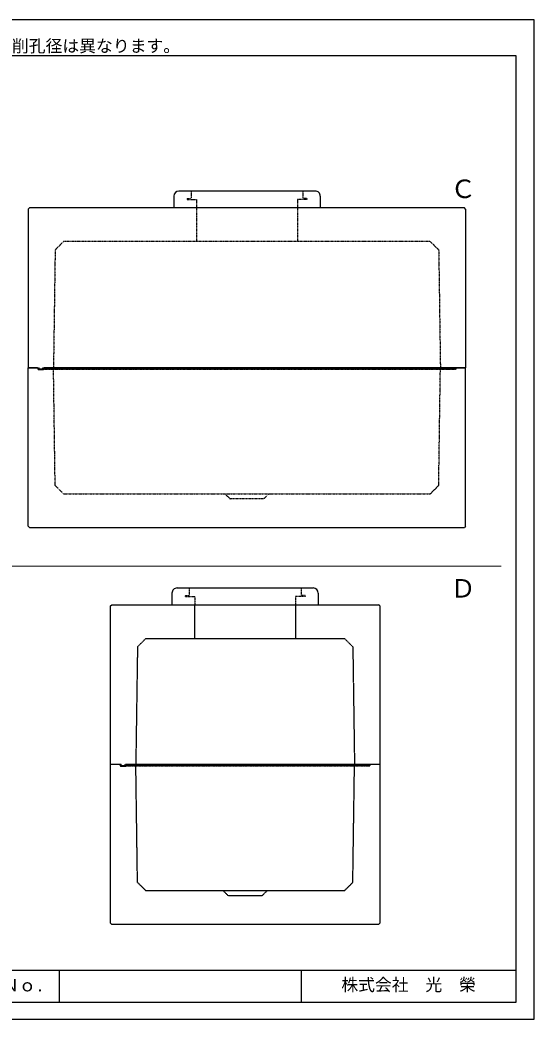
# Model space of a CAD drawing. Units: millimetres, scale not verified. Extents: x -420 to 421, y -297 to 297.
# Drawn here: x 115 to 421, y -297 to 297 of the extents above; entities that cross this region are included whole.
import ezdxf
from ezdxf.enums import TextEntityAlignment as Align

# ---------------------------------------------------------------- set-up
doc = ezdxf.new("R2010")
doc.units = ezdxf.units.MM
doc.linetypes.add('DASHED', pattern=[7.5, 6, -1.5])
doc.linetypes.add('USER2', pattern=[4.7625, 3.175, -1.5875])
doc.layers.add('0-0', color=7, linetype='Continuous')
for name, color, linetype, lineweight in [('0-1_0', 9, 'Continuous', 25), ('0-2_dims', 2, 'Continuous', 18), ('0-5_pen3実線', 7, 'Continuous', 25), ('0-6_pen4実線', 7, 'Continuous', 25), ('0-7_pen2破線', 3, 'USER2', 25)]:
    doc.layers.add(name, color=color, linetype=linetype, lineweight=lineweight)
doc.styles.add('ＭＳ ゴシック', font='')
doc.styles.get('ＭＳ ゴシック').set_extended_font_data('MS Gothic')

# ---------------------------------------------------------------- blocks, each defined once
blk = doc.blocks.new('部分図 1')
at = {"layer": '0-1_0'}
blk.add_lwpolyline([(0, 0), (16824, 0), (16824, 11878), (0, 11878)], close=True, dxfattribs=at)
at = {"layer": '0-2_dims', "color": 7}
for p, q in [((10922.34, 7743.93), (10934.72, 7743.93)), ((15899.48, 7743.93), (15887.1, 7743.93)), ((16434, 5383), (4957, 5383))]:
    blk.add_line(p, q, dxfattribs=at)
at = {"layer": '0-5_pen3実線'}
for p, q in [((12542.93, 9784.1), (12542.93, 9644.1)), ((14222.93, 9844.1), (12602.93, 9844.1)), ((14282.93, 9784.1), (14282.93, 9644.1)), ((10810.91, 9629.79), (10825.05, 9643.93)), ((10810.91, 9629.79), (10810.91, 7743.93)), ((15996.77, 9643.93), (10825.05, 9643.93)), ((14282.93, 9644.1), (12542.93, 9644.1)), ((16010.91, 9629.79), (15996.77, 9643.93)), ((16010.91, 9629.79), (16010.91, 7743.93)), ((10810.89, 9217.93), (10810.89, 9019.93)), ((10810.91, 5858.07), (10810.91, 7743.93)), ((10810.91, 7743.93), (10934.91, 7743.93)), ((10920.91, 7743.93), (10810.91, 7743.93)), ((10920.91, 7743.93), (10930.91, 7723.93)), ((10930.91, 7723.93), (10990.91, 7723.93)), ((10934.91, 7743.93), (10940.91, 7731.93)), ((10940.91, 7731.93), (10980.91, 7731.93)), ((10980.91, 7731.93), (10986.91, 7743.93)), ((15880.91, 7731.93), (10980.91, 7731.93)), ((10986.91, 7743.93), (16010.91, 7743.93)), ((10990.91, 7723.93), (11000.91, 7743.93)), ((16010.91, 7743.93), (11000.91, 7743.93)), ((15886.91, 7743.93), (15880.91, 7731.93)), ((16010.91, 5858.07), (16010.91, 7743.93)), ((16010.91, 6269.93), (16010.91, 6467.93)), ((10810.91, 5858.07), (10825.05, 5843.93)), ((10825.05, 5843.93), (15996.77, 5843.93)), ((16010.91, 5858.07), (15996.77, 5843.93)), ((12579.8, 5125.1), (14199.8, 5125.1)), ((12519.8, 5065.1), (12519.8, 4925.1)), ((14259.8, 5065.1), (14259.8, 4925.1)), ((11789.84, 4910.86), (11803.98, 4925)), ((11789.84, 3025), (11789.84, 4910.86)), ((11803.98, 4925), (14975.7, 4925)), ((12519.8, 4925.1), (14259.8, 4925.1)), ((14989.84, 4910.86), (14975.7, 4925)), ((14989.84, 4910.86), (14989.84, 3025)), ((11899.84, 3025), (11789.84, 3025)), ((11789.84, 1139.14), (11789.84, 3025)), ((11913.84, 3025), (11789.84, 3025)), ((11913.84, 3025), (11919.84, 3013)), ((14859.84, 3013), (11959.84, 3013)), ((14989.84, 3025), (11965.84, 3025)), ((14989.84, 3025), (11979.84, 3025)), ((12089.84, 3055), (12089.89, 3025)), ((14865.84, 3025), (14859.84, 3013)), ((14989.84, 3025), (14989.84, 1139.14)), ((11803.98, 1125), (11789.84, 1139.14)), ((14975.7, 1125), (11803.98, 1125)), ((14975.7, 1125), (14989.84, 1139.14)), ((11180, 580), (11180, 200))]:
    blk.add_line(p, q, dxfattribs=at)
at = {"layer": '0-5_pen3実線', "color": 3, "linetype": 'DASHED'}
for p, q in [((12789.84, 4525), (12789.84, 4925)), ((12209.84, 4525), (12109.84, 4425)), ((12209.84, 4525), (13389.84, 4525)), ((12109.84, 4425), (12089.84, 3055)), ((12109.84, 1625), (12090.26, 3025)), ((12209.84, 1525), (12109.84, 1625)), ((13389.84, 1525), (12209.84, 1525)), ((13129.84, 1525), (13189.84, 1465)), ((13389.84, 1465), (13189.84, 1465))]:
    blk.add_line(p, q, dxfattribs=at)
at = {"layer": '0-5_pen3実線'}
for points in [[(11899.84, 3025), (11909.84, 3005), (11969.84, 3005), (11979.84, 3025)], [(11919.84, 3013), (11959.84, 3013), (11965.84, 3025)]]:
    blk.add_lwpolyline(points, dxfattribs=at)
for centre, start, end in [((12602.93, 9784.1), 90, 180), ((14222.93, 9784.1), 359.99994, 90), ((12579.8, 5065.1), 90, 180.00006), ((14199.8, 5065.1), 0, 90)]:
    blk.add_arc(centre, 60, start, end, dxfattribs=at)
at = {"layer": '0-6_pen4実線'}
for p, q in [((200, 580), (16610, 580)), ((14055, 580), (14055, 200))]:
    blk.add_line(p, q, dxfattribs=at)
blk.add_lwpolyline([(200, 200), (16610, 200), (16610, 11452), (200, 11452)], close=True, dxfattribs=at)
at = {"layer": '0-7_pen2破線'}
for p, q in [((12700.93, 9756.1), (12748.93, 9756.1)), ((12700.93, 9756.1), (12700.93, 9744.1)), ((12700.93, 9744.1), (12812.93, 9744.1)), ((12748.93, 9844.1), (12748.93, 9756.1)), ((12812.93, 9744.1), (12812.93, 9644.1)), ((14012.93, 9744.1), (14012.93, 9644.1)), ((14124.93, 9744.1), (14012.93, 9744.1)), ((14076.93, 9844.1), (14076.93, 9756.1)), ((14124.93, 9756.1), (14076.93, 9756.1)), ((14124.93, 9756.1), (14124.93, 9744.1)), ((12810.91, 9643.93), (12810.91, 9243.93)), ((14010.91, 9643.93), (14010.91, 9243.93)), ((11230.9, 9243.93), (11130.9, 9143.93)), ((13410.9, 9243.93), (11230.9, 9243.93)), ((15590.91, 9243.93), (13410.9, 9243.93)), ((15590.91, 9243.93), (15690.91, 9143.93)), ((11130.89, 9143.93), (11110.89, 7743.93)), ((15690.91, 9143.93), (15710.91, 7743.93)), ((15890.91, 7723.93), (10990.91, 7723.93)), ((15690.91, 6343.93), (15710.91, 7743.93)), ((15900.91, 7743.93), (15890.91, 7723.93)), ((11230.91, 6243.93), (13410.91, 6243.93)), ((13150.91, 6243.93), (13210.91, 6183.93)), ((13410.91, 6183.93), (13210.91, 6183.93)), ((13610.91, 6183.93), (13410.91, 6183.93)), ((13670.91, 6243.93), (13610.91, 6183.93)), ((12725.8, 5125.1), (12725.8, 5037.1)), ((14053.8, 5125.1), (14053.8, 5037.1)), ((12677.8, 5037.1), (12725.8, 5037.1)), ((12677.8, 5037.1), (12677.8, 5025.1)), ((12677.8, 5025.1), (12789.8, 5025.1)), ((12789.8, 5025.1), (12789.8, 4925.1)), ((13989.8, 5025.1), (13989.8, 4925.1)), ((14101.8, 5025.1), (13989.8, 5025.1)), ((14101.8, 5037.1), (14053.8, 5037.1)), ((14101.8, 5037.1), (14101.8, 5025.1)), ((14869.84, 3005), (11969.84, 3005)), ((14879.84, 3025), (14869.84, 3005))]:
    blk.add_line(p, q, dxfattribs=at)
at = {"layer": '0-7_pen2破線', "linetype": 'DASHED'}
for p, q in [((13989.84, 4925), (13989.84, 4525)), ((13389.84, 4525), (14569.84, 4525)), ((14669.84, 1625), (14689.84, 3025)), ((14569.84, 1525), (14669.84, 1625)), ((14569.84, 1525), (13389.84, 1525))]:
    blk.add_line(p, q, dxfattribs=at)
at = {"layer": '0-7_pen2破線'}
for points in [[(11230.91, 6243.93), (11130.91, 6343.93), (11111.33, 7743.93)], [(13410.91, 6243.93), (15590.91, 6243.93), (15690.91, 6343.93)]]:
    blk.add_lwpolyline(points, dxfattribs=at)
at = {"layer": '0-7_pen2破線', "linetype": 'DASHED'}
for points in [[(14569.84, 4525), (14669.84, 4425), (14689.84, 3025)], [(13649.84, 1525), (13589.84, 1465), (13389.84, 1465)]]:
    blk.add_lwpolyline(points, dxfattribs=at)
at = {"layer": '0-2_dims', "color": 7, "style": 'ＭＳ ゴシック'}
for s, height, p in [('※ＦＥＰ管メーカー・継手メーカーに依り、削孔径は異なります。', 146.6, (6617.66, 11451.93)), ('Ｃ', 219.9, (15832.01, 9694.8)), ('Ｄ', 219.9, (15830.21, 4944.4))]:
    blk.add_text(s, height=height, dxfattribs=at).set_placement(p, align=Align.BOTTOM_LEFT)
at = {"layer": '0-5_pen3実線', "style": 'ＭＳ ゴシック'}
for s, p in [('Ｎｏ.', (10500.7, 284.33)), ('株式会社\u3000光\u3000榮', (14533, 290))]:
    blk.add_text(s, height=146.6, dxfattribs=at).set_placement(p, align=Align.BOTTOM_LEFT)

msp = doc.modelspace()

# ---------------------------------------------------------------- block references
at = {"layer": '0-0', "xscale": 0.05, "yscale": 0.05}
msp.add_blockref('部分図 1', (-420.5, -297), dxfattribs=at)

doc.saveas('drawing.dxf')
